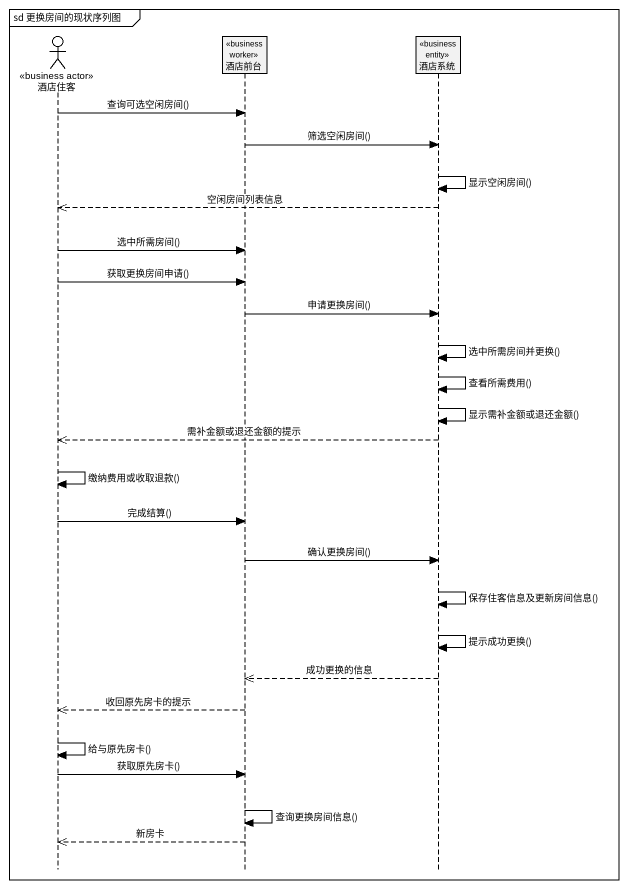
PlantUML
@startuml
mainframe sd 更换房间的现状序列图
hide footbox
actor 酒店住客 <<business actor>>
participant 酒店前台 <<business worker>>
participant 酒店系统 <<business entity>>

酒店住客 -> 酒店前台 : 查询可选空闲房间()
酒店前台 -> 酒店系统 : 筛选空闲房间()
酒店系统 -> 酒店系统 : 显示空闲房间()
酒店系统 -->> 酒店住客 : 空闲房间列表信息
酒店住客 -> 酒店前台 : 选中所需房间()
酒店住客 -> 酒店前台 : 获取更换房间申请()
酒店前台 -> 酒店系统 : 申请更换房间()
酒店系统 -> 酒店系统 : 选中所需房间并更换()
酒店系统 -> 酒店系统 : 查看所需费用()
酒店系统 -> 酒店系统 : 显示需补金额或退还金额()
酒店系统 -->> 酒店住客 : 需补金额或退还金额的提示
酒店住客 -> 酒店住客 : 缴纳费用或收取退款()
酒店住客 -> 酒店前台 : 完成结算()
酒店前台 -> 酒店系统 : 确认更换房间()
酒店系统 -> 酒店系统 : 保存住客信息及更新房间信息()
酒店系统 -> 酒店系统 : 提示成功更换()
酒店系统 -->> 酒店前台 : 成功更换的信息
酒店前台 -->> 酒店住客 : 收回原先房卡的提示
酒店住客 -> 酒店住客 : 给与原先房卡()
酒店住客 -> 酒店前台 : 获取原先房卡()
酒店前台 -> 酒店前台 : 查询更换房间信息()
酒店前台 -->> 酒店住客 : 新房卡
@enduml
